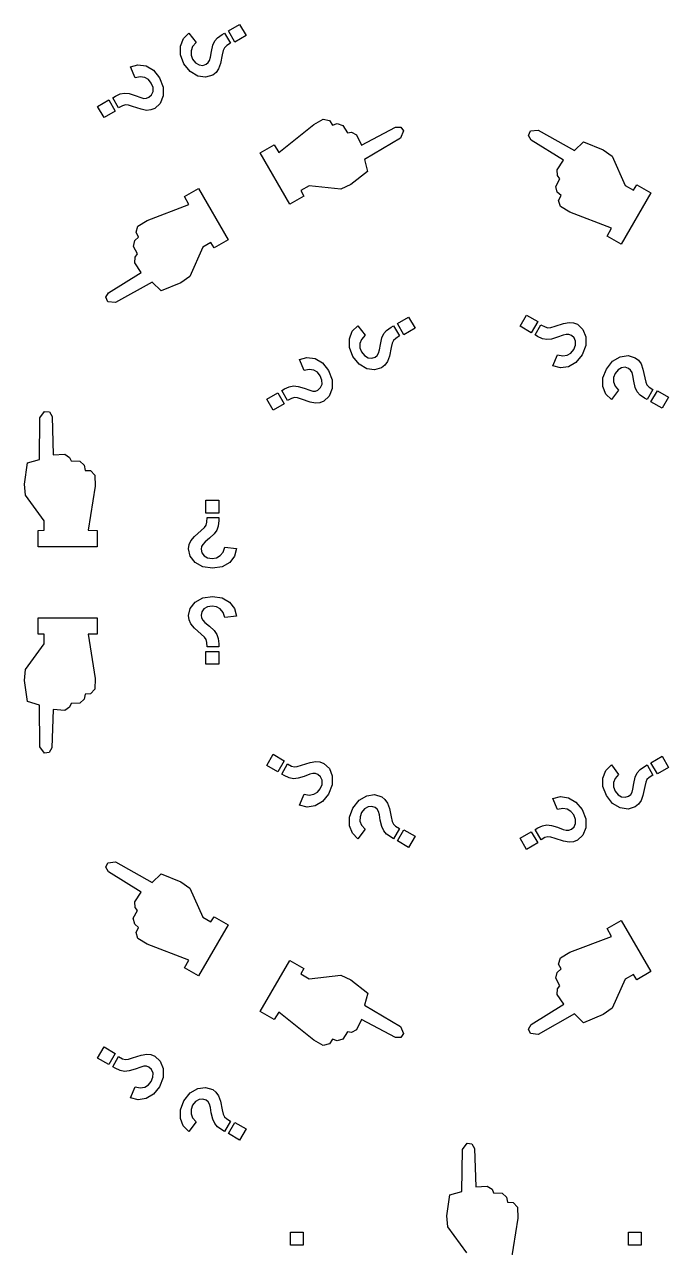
# Model space of a CAD drawing. Header units: metres. Extents: x 20 to 1108, y 20 to 251.
# Drawn here: x 307.5 to 338, y 136.7 to 194.6 of the extents above; entities that cross this region are included whole.
import ezdxf

# ---------------------------------------------------------------- set-up
doc = ezdxf.new("R2010")
doc.units = ezdxf.units.M

msp = doc.modelspace()

# ---------------------------------------------------------------- linework, layer by layer
for p, q in [((317.17, 194.245), (317.699, 194.55)), ((317.699, 194.55), (318.003, 194.023)), ((315.036, 193.882), (315.298, 194.142)), ((315.298, 194.142), (315.639, 193.692)), ((316.658, 193.924), (316.867, 194.073)), ((316.867, 194.073), (316.988, 194.14)), ((316.988, 194.14), (317.263, 193.661)), ((317.476, 193.718), (317.17, 194.245)), ((318.003, 194.023), (317.476, 193.718)), ((314.893, 193.523), (315.036, 193.882)), ((314.894, 193.117), (314.893, 193.523)), ((315.476, 193.499), (315.398, 193.303)), ((315.639, 193.692), (315.476, 193.499)), ((316.361, 193.264), (316.431, 193.566)), ((316.431, 193.566), (316.522, 193.772)), ((316.522, 193.772), (316.658, 193.924)), ((316.982, 193.447), (316.927, 193.322)), ((317.087, 193.549), (316.982, 193.447)), ((317.263, 193.661), (317.087, 193.549)), ((315.061, 192.692), (314.894, 193.117)), ((315.398, 193.303), (315.398, 193.102)), ((315.398, 193.102), (315.474, 192.903)), ((315.474, 192.903), (315.613, 192.729)), ((316.211, 192.744), (316.277, 192.849)), ((316.277, 192.849), (316.315, 193)), ((316.315, 193), (316.361, 193.264)), ((316.878, 193.114), (316.791, 192.701)), ((316.927, 193.322), (316.878, 193.114)), ((312.533, 192.546), (312.888, 192.643)), ((312.752, 192.026), (312.533, 192.546)), ((312.888, 192.643), (313.272, 192.587)), ((313.272, 192.587), (313.622, 192.384)), ((313.622, 192.384), (313.908, 192.026)), ((315.357, 192.317), (315.061, 192.692)), ((315.715, 192.108), (315.357, 192.317)), ((315.613, 192.729), (315.778, 192.633)), ((315.778, 192.633), (315.95, 192.611)), ((315.95, 192.611), (316.113, 192.664)), ((316.113, 192.664), (316.211, 192.744)), ((316.581, 192.279), (316.424, 192.156)), ((316.701, 192.45), (316.581, 192.279)), ((316.791, 192.701), (316.701, 192.45)), ((312.999, 192.071), (312.752, 192.026)), ((313.21, 192.04), (312.999, 192.071)), ((313.382, 191.94), (313.21, 192.04)), ((313.515, 191.776), (313.382, 191.94)), ((313.599, 191.566), (313.515, 191.776)), ((313.908, 192.026), (314.082, 191.583)), ((316.091, 192.053), (315.715, 192.108)), ((316.424, 192.156), (316.091, 192.053)), ((311.69, 191.081), (311.817, 191.157)), ((311.966, 190.603), (311.69, 191.081)), ((311.817, 191.157), (312.04, 191.259)), ((312.04, 191.259), (312.242, 191.301)), ((312.242, 191.301), (312.468, 191.276)), ((312.468, 191.276), (312.754, 191.19)), ((312.754, 191.19), (313.022, 191.092)), ((313.022, 191.092), (313.161, 191.053)), ((313.161, 191.053), (313.288, 191.057)), ((313.288, 191.057), (313.407, 191.102)), ((313.407, 191.102), (313.533, 191.215)), ((313.533, 191.215), (313.599, 191.375)), ((313.599, 191.375), (313.599, 191.566)), ((314.086, 191.167), (313.945, 190.815)), ((314.082, 191.583), (314.086, 191.167)), ((310.979, 190.671), (311.507, 190.976)), ((311.284, 190.144), (310.979, 190.671)), ((311.507, 190.976), (311.812, 190.448)), ((312.153, 190.7), (311.966, 190.603)), ((312.292, 190.741), (312.153, 190.7)), ((312.434, 190.725), (312.292, 190.741)), ((312.631, 190.664), (312.434, 190.725)), ((313.035, 190.533), (312.631, 190.664)), ((313.297, 190.485), (313.035, 190.533)), ((313.504, 190.503), (313.297, 190.485)), ((313.691, 190.578), (313.504, 190.503)), ((313.945, 190.815), (313.691, 190.578)), ((311.812, 190.448), (311.284, 190.144)), ((321.205, 189.821), (321.654, 190.068)), ((321.654, 190.068), (321.948, 189.998)), ((321.948, 189.998), (322.088, 189.777)), ((319.559, 188.487), (321.205, 189.821)), ((322.088, 189.777), (322.317, 189.858)), ((322.317, 189.858), (322.588, 189.775)), ((322.588, 189.775), (322.805, 189.425)), ((322.805, 189.425), (322.988, 189.451)), ((322.988, 189.451), (323.233, 189.327)), ((323.233, 189.327), (323.476, 188.837)), ((323.476, 188.837), (325.078, 189.694)), ((325.078, 189.694), (325.328, 189.695)), ((325.462, 189.508), (325.315, 189.173)), ((325.328, 189.695), (325.462, 189.508)), ((331.367, 189.3), (331.462, 189.509)), ((331.462, 189.509), (331.828, 189.548)), ((331.828, 189.548), (333.552, 188.578)), ((318.676, 188.466), (319.338, 188.848)), ((319.338, 188.848), (319.559, 188.487)), ((325.315, 189.173), (323.613, 188.164)), ((331.494, 189.081), (331.367, 189.3)), ((333.038, 188.122), (331.494, 189.081)), ((333.552, 188.578), (333.978, 188.993)), ((333.978, 188.993), (334.912, 188.611)), ((320.075, 186.042), (318.676, 188.466)), ((323.613, 188.164), (323.76, 187.588)), ((334.912, 188.611), (335.338, 188.312)), ((335.338, 188.312), (335.952, 186.929)), ((323.76, 187.588), (322.959, 186.967)), ((332.735, 187.666), (333.038, 188.122)), ((332.749, 187.394), (332.735, 187.666)), ((332.666, 186.885), (332.864, 187.248)), ((332.864, 187.248), (332.749, 187.394)), ((315.096, 186.4), (315.758, 186.782)), ((315.758, 186.782), (317.159, 184.359)), ((320.738, 186.425), (320.075, 186.042)), ((320.985, 186.909), (320.599, 186.687)), ((320.599, 186.687), (320.738, 186.425)), ((322.488, 186.75), (320.985, 186.909)), ((322.959, 186.967), (322.488, 186.75)), ((332.732, 186.611), (332.666, 186.885)), ((332.917, 186.45), (332.732, 186.611)), ((332.795, 186.217), (332.917, 186.45)), ((337.159, 186.575), (335.758, 184.151)), ((335.952, 186.929), (336.338, 186.707)), ((336.338, 186.707), (336.495, 186.958)), ((336.495, 186.958), (337.159, 186.575)), ((313.324, 185.273), (315.299, 186.027)), ((315.299, 186.027), (315.096, 186.4)), ((332.881, 185.93), (332.795, 186.217)), ((333.325, 185.661), (332.881, 185.93)), ((312.883, 185.004), (313.324, 185.273)), ((335.298, 184.906), (333.325, 185.661)), ((312.796, 184.717), (312.883, 185.004)), ((312.917, 184.484), (312.796, 184.717)), ((335.096, 184.533), (335.298, 184.906)), ((312.668, 184.046), (312.733, 184.323)), ((312.733, 184.323), (312.917, 184.484)), ((316.338, 184.226), (315.952, 184.004)), ((316.495, 183.976), (316.338, 184.226)), ((317.159, 184.359), (316.495, 183.976)), ((335.758, 184.151), (335.096, 184.533)), ((312.864, 183.686), (312.668, 184.046)), ((312.736, 183.269), (312.751, 183.542)), ((312.751, 183.542), (312.864, 183.686)), ((315.952, 184.004), (315.338, 182.62)), ((313.039, 182.812), (312.736, 183.269)), ((311.494, 181.853), (313.039, 182.812)), ((315.338, 182.62), (314.914, 182.322)), ((311.367, 181.635), (311.494, 181.853)), ((313.552, 182.356), (311.828, 181.386)), ((313.978, 181.941), (313.552, 182.356)), ((314.914, 182.322), (313.978, 181.941)), ((311.463, 181.426), (311.367, 181.635)), ((311.828, 181.386), (311.463, 181.426)), ((325.17, 180.39), (325.698, 180.693)), ((325.698, 180.693), (326.002, 180.168)), ((330.979, 180.262), (331.283, 180.79)), ((331.283, 180.79), (331.811, 180.485)), ((323.034, 180.026), (323.297, 180.286)), ((323.297, 180.286), (323.638, 179.836)), ((324.523, 179.917), (324.658, 180.068)), ((324.658, 180.068), (324.868, 180.219)), ((324.868, 180.219), (324.988, 180.283)), ((324.988, 180.283), (325.265, 179.807)), ((325.475, 179.862), (325.17, 180.39)), ((326.002, 180.168), (325.475, 179.862)), ((331.506, 179.958), (330.979, 180.262)), ((331.811, 180.485), (331.506, 179.958)), ((331.69, 179.852), (331.965, 180.331)), ((331.965, 180.331), (332.155, 180.233)), ((332.155, 180.233), (332.29, 180.193)), ((332.29, 180.193), (332.432, 180.209)), ((332.432, 180.209), (332.631, 180.271)), ((332.631, 180.271), (333.033, 180.401)), ((333.033, 180.401), (333.301, 180.449)), ((333.301, 180.449), (333.499, 180.432)), ((333.499, 180.432), (333.689, 180.356)), ((333.689, 180.356), (333.945, 180.117)), ((333.945, 180.117), (334.085, 179.768)), ((322.893, 179.668), (323.034, 180.026)), ((322.893, 179.262), (322.893, 179.668)), ((323.475, 179.644), (323.397, 179.447)), ((323.638, 179.836), (323.475, 179.644)), ((324.361, 179.407), (324.43, 179.71)), ((324.43, 179.71), (324.523, 179.917)), ((324.983, 179.594), (324.924, 179.463)), ((325.086, 179.693), (324.983, 179.594)), ((325.265, 179.807), (325.086, 179.693)), ((331.807, 179.781), (331.69, 179.852)), ((332.04, 179.675), (331.807, 179.781)), ((332.242, 179.632), (332.04, 179.675)), ((332.468, 179.657), (332.242, 179.632)), ((332.752, 179.744), (332.468, 179.657)), ((333.015, 179.841), (332.752, 179.744)), ((333.161, 179.881), (333.015, 179.841)), ((333.288, 179.877), (333.161, 179.881)), ((333.406, 179.832), (333.288, 179.877)), ((333.533, 179.719), (333.406, 179.832)), ((333.599, 179.559), (333.533, 179.719)), ((333.598, 179.365), (333.599, 179.559)), ((334.085, 179.768), (334.082, 179.352)), ((323.061, 178.836), (322.893, 179.262)), ((323.397, 179.447), (323.397, 179.246)), ((323.397, 179.246), (323.474, 179.048)), ((323.474, 179.048), (323.613, 178.873)), ((324.209, 178.888), (324.275, 178.994)), ((324.275, 178.994), (324.314, 179.146)), ((324.314, 179.146), (324.361, 179.407)), ((324.878, 179.26), (324.79, 178.846)), ((324.924, 179.463), (324.878, 179.26)), ((332.532, 178.389), (332.751, 178.907)), ((332.751, 178.907), (332.998, 178.861)), ((332.998, 178.861), (333.209, 178.893)), ((333.209, 178.893), (333.381, 178.993)), ((333.381, 178.993), (333.518, 179.162)), ((333.518, 179.162), (333.598, 179.365)), ((333.907, 178.908), (333.621, 178.55)), ((334.082, 179.352), (333.907, 178.908)), ((320.533, 178.691), (320.888, 178.786)), ((320.752, 178.17), (320.533, 178.691)), ((320.888, 178.786), (321.272, 178.731)), ((321.272, 178.731), (321.621, 178.527)), ((321.621, 178.527), (321.908, 178.169)), ((323.355, 178.464), (323.061, 178.836)), ((323.715, 178.251), (323.355, 178.464)), ((323.613, 178.873), (323.777, 178.777)), ((323.777, 178.777), (323.95, 178.755)), ((323.95, 178.755), (324.112, 178.809)), ((324.112, 178.809), (324.209, 178.888)), ((324.58, 178.425), (324.423, 178.301)), ((324.701, 178.595), (324.58, 178.425)), ((324.79, 178.846), (324.701, 178.595)), ((332.891, 178.29), (332.532, 178.389)), ((333.27, 178.347), (332.891, 178.29)), ((333.621, 178.55), (333.27, 178.347)), ((335.061, 178.241), (335.357, 178.616)), ((335.357, 178.616), (335.715, 178.825)), ((335.715, 178.825), (336.09, 178.881)), ((335.95, 178.322), (335.777, 178.3)), ((336.115, 178.269), (335.95, 178.322)), ((336.09, 178.881), (336.425, 178.776)), ((336.425, 178.776), (336.579, 178.653)), ((336.579, 178.653), (336.701, 178.484)), ((336.701, 178.484), (336.792, 178.231)), ((320.999, 178.215), (320.752, 178.17)), ((321.21, 178.184), (320.999, 178.215)), ((321.382, 178.084), (321.21, 178.184)), ((321.518, 177.917), (321.382, 178.084)), ((321.598, 177.712), (321.518, 177.917)), ((321.908, 178.169), (322.082, 177.728)), ((324.091, 178.197), (323.715, 178.251)), ((324.423, 178.301), (324.091, 178.197)), ((334.893, 177.407), (334.894, 177.819)), ((334.894, 177.819), (335.061, 178.241)), ((335.474, 178.029), (335.398, 177.832)), ((335.398, 177.832), (335.398, 177.631)), ((335.613, 178.205), (335.474, 178.029)), ((335.777, 178.3), (335.613, 178.205)), ((336.208, 178.194), (336.115, 178.269)), ((336.276, 178.083), (336.208, 178.194)), ((336.316, 177.927), (336.276, 178.083)), ((336.36, 177.673), (336.316, 177.927)), ((336.792, 178.231), (336.879, 177.821)), ((336.879, 177.821), (336.926, 177.612)), ((319.69, 177.224), (319.819, 177.303)), ((319.965, 176.746), (319.69, 177.224)), ((319.819, 177.303), (320.039, 177.402)), ((320.039, 177.402), (320.242, 177.444)), ((320.242, 177.444), (320.468, 177.42)), ((320.468, 177.42), (320.754, 177.333)), ((320.754, 177.333), (321.022, 177.235)), ((321.022, 177.235), (321.16, 177.196)), ((321.16, 177.196), (321.288, 177.2)), ((321.288, 177.2), (321.407, 177.245)), ((321.407, 177.245), (321.533, 177.359)), ((321.533, 177.359), (321.599, 177.519)), ((321.599, 177.519), (321.598, 177.712)), ((322.086, 177.312), (321.945, 176.958)), ((322.082, 177.728), (322.086, 177.312)), ((335.034, 177.052), (334.893, 177.407)), ((335.639, 177.24), (335.298, 176.792)), ((335.398, 177.631), (335.476, 177.434)), ((335.476, 177.434), (335.639, 177.24)), ((336.43, 177.37), (336.36, 177.673)), ((336.524, 177.161), (336.43, 177.37)), ((336.659, 177.009), (336.524, 177.161)), ((336.926, 177.612), (336.982, 177.486)), ((336.982, 177.486), (337.087, 177.385)), ((337.266, 177.272), (336.989, 176.794)), ((337.087, 177.385), (337.266, 177.272)), ((337.17, 176.688), (337.475, 177.216)), ((337.475, 177.216), (338.003, 176.911)), ((318.98, 176.816), (319.506, 177.119)), ((319.284, 176.288), (318.98, 176.816)), ((319.81, 176.592), (319.284, 176.288)), ((319.506, 177.119), (319.81, 176.592)), ((320.154, 176.844), (319.965, 176.746)), ((320.291, 176.885), (320.154, 176.844)), ((320.432, 176.869), (320.291, 176.885)), ((320.632, 176.809), (320.432, 176.869)), ((321.035, 176.677), (320.632, 176.809)), ((321.297, 176.629), (321.035, 176.677)), ((321.503, 176.648), (321.297, 176.629)), ((321.69, 176.724), (321.503, 176.648)), ((321.945, 176.958), (321.69, 176.724)), ((335.298, 176.792), (335.034, 177.052)), ((336.865, 176.862), (336.659, 177.009)), ((336.989, 176.794), (336.865, 176.862)), ((337.699, 176.383), (337.17, 176.688)), ((338.003, 176.911), (337.699, 176.383)), ((308.246, 175.933), (308.463, 176.232)), ((308.463, 176.232), (308.692, 176.209)), ((308.692, 176.209), (308.818, 175.988)), ((308.223, 173.955), (308.246, 175.933)), ((308.818, 175.988), (308.875, 174.173)), ((307.515, 172.797), (307.652, 173.795)), ((307.652, 173.795), (308.223, 173.955)), ((308.875, 174.173), (309.421, 174.207)), ((309.421, 174.207), (309.653, 174.057)), ((309.653, 174.057), (309.721, 173.887)), ((309.721, 173.887), (310.134, 173.875)), ((310.134, 173.875), (310.337, 173.682)), ((310.337, 173.682), (310.384, 173.441)), ((310.384, 173.441), (310.647, 173.43)), ((310.647, 173.43), (310.852, 173.212)), ((310.852, 173.212), (310.864, 172.693)), ((307.563, 172.273), (307.515, 172.797)), ((310.864, 172.693), (310.532, 170.607)), ((308.452, 171.052), (307.563, 172.273)), ((316.104, 171.416), (316.104, 172.026)), ((316.104, 172.026), (316.712, 172.026)), ((316.712, 172.026), (316.712, 171.416)), ((316.712, 171.416), (316.104, 171.416)), ((308.452, 170.607), (308.452, 171.052)), ((316.033, 170.741), (316.118, 170.857)), ((316.118, 170.857), (316.15, 170.986)), ((316.15, 170.986), (316.16, 171.205)), ((316.16, 171.205), (316.712, 171.205)), ((316.69, 170.809), (316.626, 170.617)), ((316.715, 171.078), (316.69, 170.809)), ((316.712, 171.205), (316.715, 171.078)), ((308.155, 170.595), (308.452, 170.607)), ((308.155, 169.829), (308.155, 170.595)), ((310.532, 170.607), (310.954, 170.595)), ((310.954, 170.595), (310.954, 169.829)), ((315.389, 170.107), (315.567, 170.317)), ((315.567, 170.317), (315.878, 170.598)), ((315.878, 170.598), (316.033, 170.741)), ((316.275, 170.232), (316.067, 170.058)), ((316.492, 170.433), (316.275, 170.232)), ((316.626, 170.617), (316.492, 170.433)), ((310.954, 169.829), (308.155, 169.829)), ((315.278, 169.726), (315.307, 169.927)), ((315.356, 169.383), (315.278, 169.726)), ((315.307, 169.927), (315.389, 170.107)), ((315.891, 169.832), (315.871, 169.711)), ((315.871, 169.711), (315.907, 169.543)), ((315.95, 169.942), (315.891, 169.832)), ((316.067, 170.058), (315.95, 169.942)), ((316.917, 169.577), (317.001, 169.813)), ((317.001, 169.813), (317.559, 169.743)), ((317.559, 169.743), (317.464, 169.382)), ((315.587, 169.089), (315.356, 169.383)), ((315.951, 168.882), (315.587, 169.089)), ((315.907, 169.543), (316.013, 169.404)), ((316.013, 169.404), (316.179, 169.309)), ((316.179, 169.309), (316.397, 169.276)), ((316.397, 169.276), (316.61, 169.31)), ((316.61, 169.31), (316.784, 169.409)), ((316.784, 169.409), (316.917, 169.577)), ((317.228, 169.084), (316.873, 168.88)), ((317.464, 169.382), (317.228, 169.084)), ((316.423, 168.812), (315.951, 168.882)), ((316.873, 168.88), (316.423, 168.812)), ((315.587, 167.204), (315.95, 167.411)), ((315.95, 167.411), (316.422, 167.479)), ((316.422, 167.479), (316.872, 167.413)), ((316.872, 167.413), (317.227, 167.209)), ((315.276, 166.567), (315.354, 166.909)), ((315.354, 166.909), (315.587, 167.204)), ((315.907, 166.752), (315.871, 166.584)), ((316.011, 166.888), (315.907, 166.752)), ((316.177, 166.984), (316.011, 166.888)), ((316.4, 167.017), (316.177, 166.984)), ((316.606, 166.984), (316.4, 167.017)), ((316.784, 166.883), (316.606, 166.984)), ((316.915, 166.716), (316.784, 166.883)), ((317.227, 167.209), (317.464, 166.91)), ((317.464, 166.91), (317.559, 166.549)), ((308.155, 165.697), (308.155, 166.463)), ((308.155, 166.463), (310.954, 166.462)), ((310.954, 166.462), (310.953, 165.698)), ((315.305, 166.368), (315.276, 166.567)), ((315.39, 166.184), (315.305, 166.368)), ((315.568, 165.973), (315.39, 166.184)), ((315.871, 166.584), (315.89, 166.462)), ((315.89, 166.462), (315.951, 166.349)), ((315.951, 166.349), (316.06, 166.242)), ((316.06, 166.242), (316.271, 166.065)), ((316.999, 166.48), (316.915, 166.716)), ((317.559, 166.549), (316.999, 166.48)), ((308.451, 165.687), (308.155, 165.697)), ((308.451, 165.24), (308.451, 165.687)), ((310.953, 165.698), (310.531, 165.687)), ((310.531, 165.687), (310.863, 163.597)), ((315.878, 165.694), (315.568, 165.973)), ((316.033, 165.552), (315.878, 165.694)), ((316.271, 166.065), (316.492, 165.859)), ((316.492, 165.859), (316.627, 165.673)), ((316.627, 165.673), (316.691, 165.48)), ((307.562, 164.021), (308.451, 165.24)), ((316.117, 165.438), (316.033, 165.552)), ((316.15, 165.302), (316.117, 165.438)), ((316.159, 165.087), (316.15, 165.302)), ((316.712, 165.088), (316.159, 165.087)), ((316.691, 165.48), (316.714, 165.236)), ((316.714, 165.236), (316.712, 165.088)), ((316.103, 164.267), (316.103, 164.877)), ((316.103, 164.877), (316.712, 164.877)), ((316.712, 164.877), (316.712, 164.267)), ((307.514, 163.5), (307.562, 164.021)), ((316.712, 164.267), (316.103, 164.267)), ((307.652, 162.497), (307.514, 163.5)), ((310.863, 163.597), (310.852, 163.081)), ((310.383, 162.852), (310.337, 162.611)), ((310.646, 162.864), (310.383, 162.852)), ((310.852, 163.081), (310.646, 162.864)), ((308.223, 162.337), (307.652, 162.497)), ((308.246, 160.359), (308.223, 162.337)), ((308.875, 162.12), (308.817, 160.304)), ((309.421, 162.085), (308.875, 162.12)), ((309.651, 162.235), (309.421, 162.085)), ((309.72, 162.406), (309.651, 162.235)), ((310.134, 162.419), (309.72, 162.406)), ((310.337, 162.611), (310.134, 162.419)), ((308.462, 160.062), (308.246, 160.359)), ((308.691, 160.085), (308.462, 160.062)), ((308.817, 160.304), (308.691, 160.085)), ((318.98, 159.478), (319.284, 160.005)), ((319.284, 160.005), (319.811, 159.7)), ((337.17, 159.605), (337.699, 159.909)), ((337.699, 159.909), (338.003, 159.382)), ((319.507, 159.174), (318.98, 159.478)), ((319.811, 159.7), (319.507, 159.174)), ((319.691, 159.069), (319.966, 159.547)), ((319.966, 159.547), (320.155, 159.448)), ((320.155, 159.448), (320.29, 159.408)), ((320.29, 159.408), (320.43, 159.424)), ((320.43, 159.424), (320.632, 159.486)), ((320.632, 159.486), (321.033, 159.616)), ((321.033, 159.616), (321.301, 159.665)), ((321.301, 159.665), (321.499, 159.647)), ((321.499, 159.647), (321.69, 159.57)), ((321.69, 159.57), (321.946, 159.333)), ((321.946, 159.333), (322.085, 158.983)), ((334.893, 158.882), (335.036, 159.241)), ((335.036, 159.241), (335.298, 159.501)), ((335.298, 159.501), (335.638, 159.052)), ((336.522, 159.131), (336.658, 159.283)), ((336.658, 159.283), (336.867, 159.433)), ((336.867, 159.433), (336.988, 159.499)), ((336.988, 159.499), (337.263, 159.021)), ((337.476, 159.077), (337.17, 159.605)), ((338.003, 159.382), (337.476, 159.077)), ((319.808, 158.996), (319.691, 159.069)), ((320.043, 158.89), (319.808, 158.996)), ((320.242, 158.849), (320.043, 158.89)), ((320.468, 158.872), (320.242, 158.849)), ((320.752, 158.96), (320.468, 158.872)), ((321.015, 159.057), (320.752, 158.96)), ((321.162, 159.097), (321.015, 159.057)), ((321.288, 159.092), (321.162, 159.097)), ((321.407, 159.048), (321.288, 159.092)), ((321.533, 158.934), (321.407, 159.048)), ((321.599, 158.775), (321.533, 158.934)), ((321.599, 158.582), (321.599, 158.775)), ((322.085, 158.983), (322.082, 158.566)), ((334.894, 158.477), (334.893, 158.882)), ((335.476, 158.859), (335.398, 158.662)), ((335.398, 158.662), (335.398, 158.461)), ((335.638, 159.052), (335.476, 158.859)), ((336.362, 158.623), (336.431, 158.925)), ((336.431, 158.925), (336.522, 159.131)), ((336.927, 158.682), (336.878, 158.474)), ((336.982, 158.807), (336.927, 158.682)), ((337.087, 158.908), (336.982, 158.807)), ((337.263, 159.021), (337.087, 158.908)), ((320.533, 157.604), (320.753, 158.123)), ((320.753, 158.123), (320.997, 158.077)), ((320.997, 158.077), (321.209, 158.109)), ((321.209, 158.109), (321.382, 158.209)), ((321.382, 158.209), (321.515, 158.375)), ((321.515, 158.375), (321.599, 158.582)), ((321.908, 158.124), (321.621, 157.766)), ((322.082, 158.566), (321.908, 158.124)), ((323.716, 158.042), (324.091, 158.096)), ((324.091, 158.096), (324.424, 157.993)), ((335.061, 158.051), (334.894, 158.477)), ((335.357, 157.676), (335.061, 158.051)), ((335.398, 158.461), (335.474, 158.264)), ((335.474, 158.264), (335.613, 158.088)), ((335.613, 158.088), (335.778, 157.992)), ((336.113, 158.024), (336.211, 158.104)), ((336.211, 158.104), (336.277, 158.208)), ((336.277, 158.208), (336.315, 158.359)), ((336.315, 158.359), (336.362, 158.623)), ((336.791, 158.061), (336.701, 157.81)), ((336.878, 158.474), (336.791, 158.061)), ((320.891, 157.506), (320.533, 157.604)), ((321.27, 157.562), (320.891, 157.506)), ((321.621, 157.766), (321.27, 157.562)), ((323.061, 157.456), (323.355, 157.828)), ((323.355, 157.828), (323.716, 158.042)), ((323.778, 157.516), (323.614, 157.42)), ((323.95, 157.537), (323.778, 157.516)), ((324.116, 157.484), (323.95, 157.537)), ((324.211, 157.406), (324.116, 157.484)), ((324.424, 157.993), (324.58, 157.868)), ((324.58, 157.868), (324.701, 157.698)), ((324.701, 157.698), (324.792, 157.446)), ((332.533, 157.905), (332.888, 158.002)), ((332.752, 157.386), (332.533, 157.905)), ((332.888, 158.002), (333.272, 157.946)), ((333.272, 157.946), (333.621, 157.743)), ((333.621, 157.743), (333.908, 157.385)), ((335.715, 157.467), (335.357, 157.676)), ((335.778, 157.992), (335.95, 157.971)), ((335.95, 157.971), (336.113, 158.024)), ((336.424, 157.516), (336.091, 157.412)), ((336.581, 157.639), (336.424, 157.516)), ((336.701, 157.81), (336.581, 157.639)), ((322.893, 156.625), (322.894, 157.032)), ((322.894, 157.032), (323.061, 157.456)), ((323.398, 157.047), (323.397, 156.846)), ((323.475, 157.245), (323.398, 157.047)), ((323.614, 157.42), (323.475, 157.245)), ((324.277, 157.302), (324.211, 157.406)), ((324.316, 157.144), (324.277, 157.302)), ((324.36, 156.889), (324.316, 157.144)), ((324.792, 157.446), (324.878, 157.037)), ((324.878, 157.037), (324.925, 156.83)), ((332.999, 157.431), (332.752, 157.386)), ((333.21, 157.4), (332.999, 157.431)), ((333.382, 157.299), (333.21, 157.4)), ((333.515, 157.135), (333.382, 157.299)), ((333.599, 156.925), (333.515, 157.135)), ((333.599, 156.735), (333.599, 156.925)), ((333.908, 157.385), (334.082, 156.943)), ((334.082, 156.943), (334.086, 156.527)), ((336.091, 157.412), (335.715, 157.467)), ((323.036, 156.268), (322.893, 156.625)), ((323.638, 156.457), (323.298, 156.007)), ((323.397, 156.846), (323.476, 156.65)), ((323.476, 156.65), (323.638, 156.457)), ((324.43, 156.584), (324.36, 156.889)), ((324.524, 156.377), (324.43, 156.584)), ((324.659, 156.225), (324.524, 156.377)), ((324.925, 156.83), (324.982, 156.698)), ((324.982, 156.698), (325.083, 156.603)), ((325.263, 156.487), (324.988, 156.009)), ((325.083, 156.603), (325.263, 156.487)), ((325.17, 155.903), (325.476, 156.431)), ((325.476, 156.431), (326.003, 156.127)), ((330.979, 156.03), (331.507, 156.335)), ((331.507, 156.335), (331.812, 155.808)), ((331.69, 156.441), (331.817, 156.517)), ((331.966, 155.962), (331.69, 156.441)), ((331.817, 156.517), (332.04, 156.618)), ((332.04, 156.618), (332.242, 156.66)), ((332.242, 156.66), (332.468, 156.636)), ((332.468, 156.636), (332.754, 156.549)), ((332.754, 156.549), (333.022, 156.451)), ((333.022, 156.451), (333.161, 156.412)), ((333.161, 156.412), (333.288, 156.416)), ((333.288, 156.416), (333.407, 156.461)), ((333.407, 156.461), (333.533, 156.574)), ((333.533, 156.574), (333.599, 156.735)), ((334.086, 156.527), (333.945, 156.174)), ((323.298, 156.007), (323.036, 156.268)), ((324.868, 156.075), (324.659, 156.225)), ((324.988, 156.009), (324.868, 156.075)), ((325.698, 155.599), (325.17, 155.903)), ((326.003, 156.127), (325.698, 155.599)), ((331.284, 155.503), (330.979, 156.03)), ((331.812, 155.808), (331.284, 155.503)), ((332.152, 156.06), (331.966, 155.962)), ((332.292, 156.101), (332.152, 156.06)), ((332.434, 156.084), (332.292, 156.101)), ((332.631, 156.025), (332.434, 156.084)), ((333.035, 155.893), (332.631, 156.025)), ((333.297, 155.845), (333.035, 155.893)), ((333.504, 155.862), (333.297, 155.845)), ((333.691, 155.938), (333.504, 155.862)), ((333.945, 156.174), (333.691, 155.938)), ((311.367, 154.66), (311.462, 154.868)), ((311.494, 154.441), (311.367, 154.66)), ((311.462, 154.868), (311.828, 154.907)), ((311.828, 154.907), (313.552, 153.938)), ((313.038, 153.482), (311.494, 154.441)), ((313.552, 153.938), (313.978, 154.353)), ((313.978, 154.353), (314.912, 153.972)), ((312.735, 153.026), (313.038, 153.482)), ((314.912, 153.972), (315.338, 153.671)), ((315.338, 153.671), (315.952, 152.288)), ((312.749, 152.753), (312.735, 153.026)), ((312.666, 152.244), (312.864, 152.608)), ((312.864, 152.608), (312.749, 152.753)), ((315.952, 152.288), (316.338, 152.068)), ((316.338, 152.068), (316.495, 152.318)), ((316.495, 152.318), (317.159, 151.935)), ((312.732, 151.971), (312.666, 152.244)), ((312.917, 151.811), (312.732, 151.971)), ((312.795, 151.576), (312.917, 151.811)), ((317.159, 151.935), (315.758, 149.51)), ((335.096, 151.76), (335.758, 152.142)), ((335.299, 151.387), (335.096, 151.76)), ((335.758, 152.142), (337.159, 149.718)), ((312.881, 151.289), (312.795, 151.576)), ((313.324, 151.021), (312.881, 151.289)), ((333.325, 150.632), (335.299, 151.387)), ((315.298, 150.267), (313.324, 151.021)), ((332.883, 150.363), (333.325, 150.632)), ((315.096, 149.894), (315.298, 150.267)), ((318.677, 147.827), (320.076, 150.25)), ((320.076, 150.25), (320.738, 149.867)), ((332.796, 150.076), (332.883, 150.363)), ((332.917, 149.843), (332.796, 150.076)), ((315.758, 149.51), (315.096, 149.894)), ((320.738, 149.867), (320.599, 149.607)), ((320.599, 149.607), (320.986, 149.383)), ((320.986, 149.383), (322.488, 149.544)), ((322.488, 149.544), (322.961, 149.326)), ((332.668, 149.405), (332.734, 149.683)), ((332.864, 149.045), (332.668, 149.405)), ((332.734, 149.683), (332.917, 149.843)), ((336.338, 149.585), (335.952, 149.363)), ((336.495, 149.335), (336.338, 149.585)), ((337.159, 149.718), (336.495, 149.335)), ((322.961, 149.326), (323.761, 148.704)), ((332.736, 148.628), (332.751, 148.901)), ((332.751, 148.901), (332.864, 149.045)), ((335.952, 149.363), (335.338, 147.981)), ((323.761, 148.704), (323.614, 148.129)), ((333.039, 148.17), (332.736, 148.628)), ((319.338, 147.446), (318.677, 147.827)), ((319.56, 147.805), (319.338, 147.446)), ((321.208, 146.47), (319.56, 147.805)), ((323.614, 148.129), (325.315, 147.119)), ((331.494, 147.212), (333.039, 148.17)), ((333.552, 147.714), (331.828, 146.745)), ((333.979, 147.299), (333.552, 147.714)), ((334.914, 147.682), (333.979, 147.299)), ((335.338, 147.981), (334.914, 147.682)), ((323.476, 147.454), (323.234, 146.966)), ((325.08, 146.598), (323.476, 147.454)), ((325.315, 147.119), (325.464, 146.784)), ((331.367, 146.994), (331.494, 147.212)), ((321.656, 146.226), (321.208, 146.47)), ((322.089, 146.517), (321.948, 146.294)), ((322.318, 146.437), (322.089, 146.517)), ((322.589, 146.519), (322.318, 146.437)), ((322.806, 146.867), (322.589, 146.519)), ((322.989, 146.841), (322.806, 146.867)), ((323.234, 146.966), (322.989, 146.841)), ((325.329, 146.598), (325.08, 146.598)), ((325.464, 146.784), (325.329, 146.598)), ((331.463, 146.785), (331.367, 146.994)), ((331.828, 146.745), (331.463, 146.785)), ((310.979, 145.622), (311.283, 146.15)), ((311.283, 146.15), (311.811, 145.845)), ((321.948, 146.294), (321.656, 146.226)), ((311.506, 145.318), (310.979, 145.622)), ((311.811, 145.845), (311.506, 145.318)), ((311.69, 145.211), (311.965, 145.692)), ((311.965, 145.692), (312.155, 145.592)), ((312.155, 145.592), (312.29, 145.552)), ((312.29, 145.552), (312.432, 145.568)), ((312.432, 145.568), (312.631, 145.63)), ((312.631, 145.63), (313.033, 145.76)), ((313.033, 145.76), (313.301, 145.81)), ((313.301, 145.81), (313.499, 145.791)), ((313.499, 145.791), (313.689, 145.715)), ((313.689, 145.715), (313.945, 145.478)), ((313.945, 145.478), (314.085, 145.127)), ((311.807, 145.142), (311.69, 145.211)), ((312.04, 145.034), (311.807, 145.142)), ((312.242, 144.991), (312.04, 145.034)), ((312.468, 145.017), (312.242, 144.991)), ((312.753, 145.104), (312.468, 145.017)), ((313.015, 145.2), (312.753, 145.104)), ((313.161, 145.24), (313.015, 145.2)), ((313.288, 145.236), (313.161, 145.24)), ((313.406, 145.193), (313.288, 145.236)), ((313.533, 145.078), (313.406, 145.193)), ((313.599, 144.918), (313.533, 145.078)), ((313.598, 144.725), (313.599, 144.918)), ((314.085, 145.127), (314.082, 144.711)), ((312.532, 143.748), (312.751, 144.268)), ((312.751, 144.268), (312.998, 144.221)), ((312.998, 144.221), (313.209, 144.252)), ((313.209, 144.252), (313.381, 144.354)), ((313.381, 144.354), (313.518, 144.522)), ((313.518, 144.522), (313.598, 144.725)), ((313.907, 144.268), (313.621, 143.909)), ((314.082, 144.711), (313.907, 144.268)), ((315.357, 143.977), (315.715, 144.186)), ((315.715, 144.186), (316.09, 144.24)), ((316.09, 144.24), (316.424, 144.136)), ((312.891, 143.65), (312.532, 143.748)), ((313.27, 143.706), (312.891, 143.65)), ((313.621, 143.909), (313.27, 143.706)), ((314.894, 143.178), (315.061, 143.601)), ((315.061, 143.601), (315.357, 143.977)), ((315.777, 143.659), (315.613, 143.565)), ((315.95, 143.682), (315.777, 143.659)), ((316.115, 143.628), (315.95, 143.682)), ((316.208, 143.554), (316.115, 143.628)), ((316.424, 144.136), (316.579, 144.013)), ((316.579, 144.013), (316.701, 143.842)), ((316.701, 143.842), (316.792, 143.59)), ((316.792, 143.59), (316.878, 143.182)), ((314.893, 142.768), (314.894, 143.178)), ((315.474, 143.39), (315.398, 143.193)), ((315.398, 143.193), (315.398, 142.99)), ((315.613, 143.565), (315.474, 143.39)), ((316.276, 143.443), (316.208, 143.554)), ((316.316, 143.286), (316.276, 143.443)), ((316.36, 143.032), (316.316, 143.286)), ((316.429, 142.731), (316.36, 143.032)), ((316.878, 143.182), (316.926, 142.973)), ((315.034, 142.411), (314.893, 142.768)), ((315.639, 142.601), (315.298, 142.151)), ((315.398, 142.99), (315.476, 142.793)), ((315.476, 142.793), (315.639, 142.601)), ((316.524, 142.521), (316.429, 142.731)), ((316.659, 142.368), (316.524, 142.521)), ((316.926, 142.973), (316.982, 142.846)), ((316.982, 142.846), (317.087, 142.744)), ((317.266, 142.631), (316.989, 142.153)), ((317.087, 142.744), (317.266, 142.631)), ((317.17, 142.047), (317.475, 142.575)), ((317.475, 142.575), (318.003, 142.271)), ((315.298, 142.151), (315.034, 142.411)), ((316.865, 142.223), (316.659, 142.368)), ((316.989, 142.153), (316.865, 142.223)), ((317.699, 141.742), (317.17, 142.047)), ((318.003, 142.271), (317.699, 141.742)), ((328.223, 139.315), (328.246, 141.292)), ((328.246, 141.292), (328.463, 141.591)), ((328.463, 141.591), (328.692, 141.568)), ((328.692, 141.568), (328.818, 141.349)), ((328.818, 141.349), (328.875, 139.532)), ((328.875, 139.532), (329.421, 139.567)), ((329.421, 139.567), (329.653, 139.415)), ((327.515, 138.156), (327.652, 139.154)), ((327.652, 139.154), (328.223, 139.315)), ((329.653, 139.415), (329.721, 139.246)), ((329.721, 139.246), (330.134, 139.234)), ((330.134, 139.234), (330.337, 139.041)), ((330.337, 139.041), (330.384, 138.8)), ((330.384, 138.8), (330.647, 138.789)), ((330.647, 138.789), (330.852, 138.571)), ((330.852, 138.571), (330.864, 138.053)), ((327.563, 137.632), (327.515, 138.156)), ((330.864, 138.053), (330.531, 135.966)), ((320.103, 136.776), (320.103, 137.385)), ((320.103, 137.385), (320.712, 137.385)), ((320.712, 137.385), (320.712, 136.776)), ((328.452, 136.411), (327.563, 137.632)), ((336.104, 136.776), (336.104, 137.385)), ((336.104, 137.385), (336.712, 137.385)), ((336.712, 137.385), (336.712, 136.776)), ((320.712, 136.776), (320.103, 136.776)), ((336.712, 136.776), (336.104, 136.776))]:
    msp.add_line(p, q)

doc.saveas('drawing.dxf')
